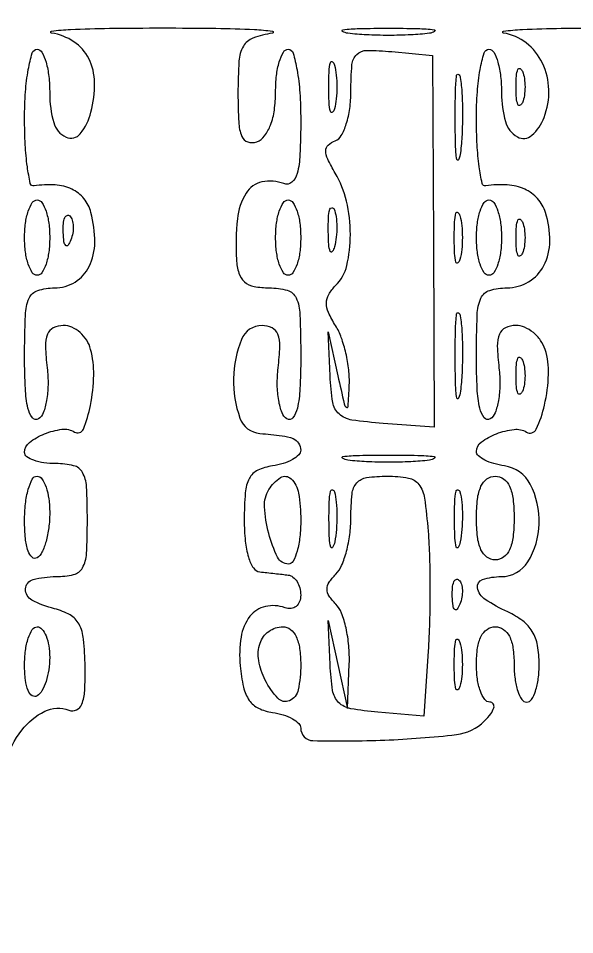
# Model space of a CAD drawing. Extents: x 23 to 255, y 40 to 184.
# Drawn here: x 61.46 to 65.21, y 168.9 to 175.08 of the extents above; entities that cross this region are included whole.
import ezdxf

# ---------------------------------------------------------------- set-up
doc = ezdxf.new("R2010")
doc.units = 0
doc.header["$MEASUREMENT"] = 0

msp = doc.modelspace()

# ---------------------------------------------------------------- linework, layer by layer
for points in [[(207.919475, 175.632891, 0.000007), (191.762556, 175.634099, 0.00002)], [(173.0434, 175.634494, 0.000013), (151.49745, 175.633531)], [(49.932728, 162.472053, 0.000008), (49.952466, 164.319505, 0.000321), (49.97291, 166.358783, 0.000194), (49.994663, 168.777), (50.048921, 175.0797), (50.06606, 167.4516, -0.000547), (50.070594, 163.518264, -0.002902), (50.058222, 161.365297, -0.000864)], [(61.373575, 170.062382, -0.089449), (61.485667, 170.280787, -0.116795), (61.640379, 170.407352, -0.207799), (61.801946, 170.414362, 0.202834), (61.854335, 170.416135, 0.197244), (61.890343, 170.455002, 0.07701), (61.909133, 170.54581, 0.016031), (61.912114, 170.709055, 0.021338), (61.901737, 170.892614, 0.097326), (61.870986, 170.994481, 0.143173), (61.810636, 171.056515, 0.067313), (61.705819, 171.09842, -0.058639), (61.553727, 171.156198, -0.291943), (61.510227, 171.231732, -0.328115), (61.561407, 171.295062, -0.064344), (61.7157, 171.315, 0.058662), (61.834712, 171.329011, 0.210352), (61.8943, 171.37422, 0.114574), (61.921441, 171.468982, 0.012699), (61.9272, 171.6957, 0.012699), (61.921441, 171.922418, 0.114574), (61.8943, 172.01718, 0.210352), (61.834712, 172.062389, 0.058662), (61.7157, 172.0764, -0.033947), (61.634688, 172.081907, -0.051882), (61.566328, 172.098592, -0.06743), (61.519263, 172.12296, -0.244294), (61.5042, 172.151949, -0.231959), (61.536798, 172.218435, -0.068044), (61.638119, 172.276879, -0.06606), (61.755945, 172.307643, -0.170895), (61.840561, 172.28916, 0.463596), (61.900163, 172.308558, 0.048743), (61.948014, 172.468586, 0.043048), (61.969964, 172.672749, 0.069319), (61.949511, 172.84622, 0.077599), (61.922757, 172.907662, 0.072159), (61.878003, 172.959771, 0.075834), (61.822672, 172.994903, 0.103959), (61.765121, 173.007, 0.115707), (61.69776, 172.9912, 0.188742), (61.658832, 172.948302, 0.099684), (61.645234, 172.866701, 0.020658), (61.656177, 172.720892, -0.031888), (61.662149, 172.607164, -0.039941), (61.652539, 172.502001, -0.044446), (61.630392, 172.418683, -0.168721), (61.596889, 172.377499, -0.388816), (61.55659, 172.38517, -0.105461), (61.526942, 172.449661, -0.043323), (61.509179, 172.58125, -0.011896), (61.5042, 172.790507, -0.008656), (61.509166, 173.077303, -0.092868), (61.534418, 173.190319, -0.217343), (61.592494, 173.243108, -0.077581), (61.705833, 173.2608, 0.137961), (61.84428, 173.299742, 0.143811), (61.93949, 173.404697, 0.112403), (61.977179, 173.567702, 0.064873), (61.951713, 173.7684, 0.106073), (61.904205, 173.862594, 0.114421), (61.82331, 173.925956, 0.094902), (61.709796, 173.954623, 0.053735), (61.56765, 173.947618, -0.398588), (61.542642, 173.9648, -0.017945), (61.522838, 174.077225, -0.021802), (61.508757, 174.225194, -0.012821), (61.5042, 174.4029, -0.017105), (61.510304, 174.581266, -0.027868), (61.529051, 174.731518, -0.026982), (61.555719, 174.843491, -0.332234), (61.5888, 174.8682, -0.277684), (61.62143, 174.848565, -0.052312), (61.648549, 174.781221, -0.042582), (61.667263, 174.685558, -0.027026), (61.6734, 174.5721, 0.067694), (61.700315, 174.374208, 0.221686), (61.783888, 174.276322, 0.346964), (61.879815, 174.29981, 0.102089), (61.951713, 174.4452, 0.067397), (61.97587, 174.64356, 0.112872), (61.936416, 174.806052, 0.131005), (61.836311, 174.919383, 0.109015), (61.685935, 174.977636, -0.867344), (61.686072, 174.990621, -0.021341), (61.8135, 175.00194, -0.008194), (62.075809, 175.009689, -0.003286), (62.4348, 175.012048, -0.003361), (62.793316, 175.009638, -0.008533), (63.05357, 175.001696, -0.023978), (63.175004, 174.990061, -0.862917), (63.17505, 174.976805, 0.049136), (63.043657, 174.94346, 0.178223), (62.978764, 174.888859, 0.114869), (62.949136, 174.78952, 0.015279), (62.9424, 174.569136, 0.012895), (62.947349, 174.37727, 0.080676), (62.967991, 174.281635, 0.224529), (63.008165, 174.243796, 0.171696), (63.0693, 174.245406, 0.140603), (63.121818, 174.284983, 0.071188), (63.162112, 174.358129, 0.056009), (63.187775, 174.458858, 0.034405), (63.1962, 174.581151, -0.027893), (63.20234, 174.691136, -0.043794), (63.221051, 174.783879, -0.054371), (63.248197, 174.848945, -0.27324), (63.2808, 174.8682, -0.334102), (63.313902, 174.843302, -0.02614), (63.340549, 174.728859, -0.027356), (63.359297, 174.575686, -0.016776), (63.3654, 174.393849, -0.01044), (63.36049, 174.158729, -0.053969), (63.341133, 174.030297, -0.15108), (63.305001, 173.972319, -0.276757), (63.251978, 173.963022, 0.145779), (63.104338, 173.974396, 0.202713), (62.99714, 173.899051, 0.116133), (62.938287, 173.72549, 0.037093), (62.932376, 173.45115, 0.060599), (62.94844, 173.359581, 0.142511), (62.985995, 173.301987, 0.130781), (63.051042, 173.270585, 0.047457), (63.1539, 173.2608, -0.068485), (63.27489, 173.24415, -0.222219), (63.334738, 173.192621, -0.097516), (63.360479, 173.081789, -0.008447), (63.3654, 172.790507, -0.011896), (63.360421, 172.58125, -0.043323), (63.342658, 172.449661, -0.105461), (63.31301, 172.38517, -0.388816), (63.272711, 172.377499, -0.168721), (63.239208, 172.418683, -0.044446), (63.217061, 172.502001, -0.039941), (63.207451, 172.607164, -0.031888), (63.213423, 172.720892, 0.020658), (63.224366, 172.866703, 0.099688), (63.210768, 172.948303, 0.188748), (63.171839, 172.991201, 0.115698), (63.104475, 173.007, 0.306048), (62.966125, 172.913565, 0.091135), (62.912536, 172.650611, 0.089725), (62.955603, 172.38323, 0.296318), (63.09045, 172.27944, -0.010945), (63.23928, 172.264249, -0.066334), (63.314114, 172.244655, -0.151886), (63.351392, 172.213887, -0.145847), (63.3654, 172.166884, -0.202946), (63.351799, 172.134756, -0.065793), (63.309485, 172.10335, -0.053191), (63.247921, 172.077262, -0.038382), (63.17505, 172.061134, 0.074836), (63.075878, 172.031489, 0.164128), (63.019437, 171.97728, 0.101285), (62.991766, 171.880446, 0.019116), (62.9847, 171.6957, 0.024211), (62.99155, 171.554309, 0.049393), (63.01312, 171.445403, 0.070609), (63.046574, 171.373453, 0.22754), (63.09045, 171.346725, -0.001628), (63.137109, 171.341906, -0.001119), (63.189987, 171.33615, -0.001128), (63.240863, 171.330381, -0.002297), (63.2808, 171.325575, -0.136152), (63.313102, 171.312108, -0.086405), (63.340549, 171.281609, -0.075105), (63.359074, 171.239041, -0.065227), (63.3654, 171.190755, -0.089908), (63.357339, 171.146287, -0.133862), (63.334336, 171.114392, -0.145521), (63.29993, 171.100216, -0.113763), (63.25965, 171.105266, 0.144361), (63.127485, 171.113809, 0.174425), (63.023241, 171.047349, 0.126246), (62.963123, 170.907769, 0.062763), (62.957274, 170.713928, 0.030449), (62.979963, 170.569739, 0.097568), (63.018693, 170.480988, 0.130594), (63.080821, 170.428116, 0.076218), (63.17505, 170.399666, -0.038382), (63.247921, 170.383538, -0.053191), (63.309485, 170.35745, -0.065793), (63.351799, 170.326044, -0.202946), (63.3654, 170.293916, 0.407543), (63.447856, 170.209556, 0.015428), (63.93147, 170.213436, 0.01899), (64.414957, 170.250666, 0.169231), (64.604186, 170.3421, 0.034046), (64.646774, 170.39092, 0.093008), (64.667183, 170.431723, 0.226652), (64.662846, 170.457371, 0.244067), (64.640443, 170.469, -0.244321), (64.605662, 170.487074, -0.067418), (64.576426, 170.543554, -0.051875), (64.556407, 170.625586, -0.033941), (64.5498, 170.7228, -0.033607), (64.557326, 170.834648, -0.082504), (64.581525, 170.91315, -0.12651), (64.621798, 170.959503, -0.152103), (64.6767, 170.9766, -0.152103), (64.731602, 170.959503, -0.12651), (64.771875, 170.91315, -0.082504), (64.796074, 170.834648, -0.033607), (64.8036, 170.7228, 0.031626), (64.809756, 170.625573, 0.048861), (64.828451, 170.543554, 0.06271), (64.855691, 170.486729, 0.254951), (64.8882, 170.469, 0.256035), (64.920714, 170.486817, 0.062224), (64.947949, 170.544087, 0.048556), (64.966645, 170.626691, 0.031397), (64.9728, 170.724614, 0.044803), (64.961402, 170.851561, 0.090743), (64.926177, 170.945123, 0.096039), (64.861697, 171.016803, 0.054859), (64.7613, 171.076593, -0.039006), (64.608925, 171.160927, -0.204058), (64.557166, 171.239117, -0.378809), (64.591205, 171.295638, -0.076277), (64.717388, 171.315, 0.260479), (64.896386, 171.415038, 0.131294), (64.97279, 171.670665, 0.126159), (64.912689, 171.937357, 0.243773), (64.739286, 172.061134, -0.034054), (64.666728, 172.076584, -0.048537), (64.605461, 172.100691, -0.059408), (64.562971, 172.129174, -0.218787), (64.5498, 172.157833, -0.240185), (64.582233, 172.221454, -0.064431), (64.684958, 172.27747, -0.062715), (64.803422, 172.307125, -0.170007), (64.88681, 172.288759, 0.44841), (64.952906, 172.308446, 0.05392), (65.008665, 172.470962, 0.046601), (65.035614, 172.677671, 0.086172), (65.012817, 172.844995, 0.076163), (64.982187, 172.906915, 0.068476), (64.933465, 172.959411, 0.071541), (64.874737, 172.99486, 0.100396), (64.814887, 173.007, 0.108095), (64.744649, 172.991636, 0.193255), (64.704615, 172.94937, 0.103118), (64.690636, 172.86841, 0.020423), (64.701777, 172.720892, -0.031888), (64.707749, 172.607164, -0.039941), (64.698139, 172.502001, -0.044446), (64.675992, 172.418683, -0.168721), (64.642489, 172.377499, -0.388816), (64.60219, 172.38517, -0.105461), (64.572542, 172.449661, -0.043323), (64.554779, 172.58125, -0.011896), (64.5498, 172.790507, -0.008564), (64.554746, 173.079243, -0.094842), (64.580205, 173.191318, -0.219567), (64.639046, 173.243557, -0.073572), (64.755599, 173.2608, 0.135897), (64.901823, 173.30129, 0.140393), (65.004225, 173.41087, 0.117269), (65.044397, 173.575652, 0.078405), (65.0151, 173.7684, 0.104325), (64.961782, 173.862561, 0.107451), (64.875463, 173.925973, 0.090408), (64.757722, 173.954685, 0.053917), (64.61325, 173.947618, -0.398588), (64.588242, 173.9648, -0.017945), (64.568438, 174.077225, -0.021802), (64.554357, 174.225194, -0.012821), (64.5498, 174.4029, -0.017105), (64.555904, 174.581266, -0.027868), (64.574651, 174.731518, -0.026982), (64.601319, 174.843491, -0.332234), (64.6344, 174.8682, -0.277684), (64.66703, 174.848565, -0.052312), (64.694149, 174.781221, -0.042582), (64.712863, 174.685558, -0.027026), (64.719, 174.5721, 0.068279), (64.745191, 174.381203, 0.19827), (64.825707, 174.278344, 0.322581), (64.923071, 174.28899, 0.118398), (65.005973, 174.409623, 0.09869), (65.037873, 174.595828, 0.105919), (64.994385, 174.774987, 0.113978), (64.88519, 174.911085, 0.129572), (64.732196, 174.977572, -0.867025), (64.732327, 174.990578, -0.021533), (64.859294, 175.001921, -0.00822), (65.121445, 175.009685, -0.003292), (65.4804, 175.012048, -0.003269)]]:
    msp.add_lwpolyline(points, format="xyb")
for points in [[(64.23255, 174.976201, -0.019375), (64.107362, 174.965569, -0.011494), (63.9576, 174.962126, -0.011494), (63.807838, 174.965569, -0.019375), (63.68265, 174.976201, -0.108536), (63.64744, 174.988644, -0.707215), (63.65, 175.000299, -0.025693), (63.760519, 175.00828, -0.005179), (63.9576, 175.010322, -0.005179), (64.154681, 175.00828, -0.025693), (64.2652, 175.000299, -0.707215), (64.26776, 174.988644, -0.108536)], [(64.259728, 173.573925), (64.265756, 172.321949), (63.921328, 172.347225, -0.017821), (63.710034, 172.370324, -0.147851), (63.623678, 172.410779, -0.173425), (63.581209, 172.489323, -0.026702), (63.563428, 172.6686), (63.549956, 172.9647), (63.615741, 172.6686, 0.001715), (63.658526, 172.479099, 0.167682), (63.672911, 172.456038, 0.60923), (63.684641, 172.461187, 0.003814), (63.692663, 172.606298, 0.040098), (63.689352, 172.707961, 0.028678), (63.670087, 172.820163, 0.029133), (63.639114, 172.925632, 0.053642), (63.600168, 173.006036, -0.033247), (63.552846, 173.094378, -0.106729), (63.538837, 173.15926, -0.13268), (63.554123, 173.215851, -0.06453), (63.600168, 173.275608, 0.138908), (63.675861, 173.411136, 0.059091), (63.699983, 173.619507, 0.056281), (63.673911, 173.844755, 0.076568), (63.59805, 174.034401, -0.021008), (63.547512, 174.128844, -0.112809), (63.5346, 174.185345, -0.209739), (63.551309, 174.223426, -0.099419), (63.59805, 174.251803, 0.181254), (63.638771, 174.286527, 0.049632), (63.672736, 174.365333, 0.043383), (63.69603, 174.468997, 0.033594), (63.7038, 174.58451, -0.019146), (63.710706, 174.764787, -0.182437), (63.742798, 174.833402, -0.196823), (63.810901, 174.860899, -0.022798), (63.97875, 174.85241), (64.2537, 174.8259)], [(63.592917, 174.46635, -0.161593), (63.578678, 174.444427, -0.542911), (63.565592, 174.448769, -0.052887), (63.556572, 174.508482, -0.011065), (63.554227, 174.6144, -0.011065), (63.556572, 174.720318, -0.052887), (63.565592, 174.780031, -0.542911), (63.578678, 174.784373, -0.161593), (63.592917, 174.76245, -0.039571), (63.604948, 174.695001, -0.024357), (63.608876, 174.6144, -0.024357), (63.604948, 174.533799, -0.039571)], [(64.441912, 174.171765, -0.069146), (64.429183, 174.124157, -0.756877), (64.417481, 174.125619, -0.031761), (64.409122, 174.221243, -0.005499), (64.406815, 174.4029, -0.005888), (64.408653, 174.58528, -0.025342), (64.416515, 174.693497, -0.556092), (64.428467, 174.699015, -0.212532), (64.441049, 174.679365, -0.024559), (64.452092, 174.571039, -0.012695), (64.45578, 174.434914, -0.01259), (64.452482, 174.29447, -0.018638)], [(64.859629, 174.50865, -0.174857), (64.843785, 174.490936, -0.447206), (64.829493, 174.496092, -0.078554), (64.819597, 174.538984, -0.017491), (64.816958, 174.6144, -0.017491), (64.819597, 174.689816, -0.078554), (64.829493, 174.732708, -0.447206), (64.843785, 174.737864, -0.174857), (64.859629, 174.72015, -0.057986), (64.872855, 174.671927, -0.037979), (64.877231, 174.6144, -0.037979), (64.872855, 174.556873, -0.057986)], [(61.6734, 173.5992, -0.031626), (61.667244, 173.501973, -0.048861), (61.648549, 173.419954, -0.06271), (61.621309, 173.363129, -0.254951), (61.5888, 173.3454, -0.254951), (61.556291, 173.363129, -0.06271), (61.529051, 173.419954, -0.048861), (61.510356, 173.501973, -0.031626), (61.5042, 173.5992, -0.031626), (61.510356, 173.696427, -0.048861), (61.529051, 173.778446, -0.06271), (61.556291, 173.835271, -0.254951), (61.5888, 173.853, -0.254951), (61.621309, 173.835271, -0.06271), (61.648549, 173.778446, -0.048861), (61.667244, 173.696427, -0.031626)], [(63.3654, 173.5992, -0.031626), (63.359244, 173.501973, -0.048861), (63.340549, 173.419954, -0.06271), (63.313309, 173.363129, -0.254951), (63.2808, 173.3454, -0.254951), (63.248291, 173.363129, -0.06271), (63.221051, 173.419954, -0.048861), (63.202356, 173.501973, -0.031626), (63.1962, 173.5992, -0.031626), (63.202356, 173.696427, -0.048861), (63.221051, 173.778446, -0.06271), (63.248291, 173.835271, -0.254951), (63.2808, 173.853, -0.254951), (63.313309, 173.835271, -0.06271), (63.340549, 173.778446, -0.048861), (63.359244, 173.696427, -0.031626)], [(64.719, 173.5992, -0.031626), (64.712844, 173.501973, -0.048861), (64.694149, 173.419954, -0.06271), (64.666909, 173.363129, -0.254951), (64.6344, 173.3454, -0.254951), (64.601891, 173.363129, -0.06271), (64.574651, 173.419954, -0.048861), (64.555956, 173.501973, -0.031626), (64.5498, 173.5992, -0.031626), (64.555956, 173.696427, -0.048861), (64.574651, 173.778446, -0.06271), (64.601891, 173.835271, -0.254951), (64.6344, 173.853, -0.254951), (64.666909, 173.835271, -0.06271), (64.694149, 173.778446, -0.048861), (64.712844, 173.696427, -0.031626)], [(63.593227, 173.53736, -0.087174), (63.578309, 173.504732, -0.597527), (63.564763, 173.506216, -0.080377), (63.554528, 173.55113, -0.012823), (63.551093, 173.6415, -0.014395), (63.552595, 173.732878, -0.052471), (63.561256, 173.790155, -0.333666), (63.574965, 173.801056, -0.31318), (63.590092, 173.79116, -0.06278), (63.603499, 173.740574, -0.030339), (63.608394, 173.673649, -0.029507), (63.605063, 173.602299, -0.037336)], [(64.438917, 173.45115, -0.161593), (64.424678, 173.429227, -0.542911), (64.411592, 173.433569, -0.052887), (64.402572, 173.493282, -0.011065), (64.400227, 173.5992, -0.011065), (64.402572, 173.705118, -0.052887), (64.411592, 173.764831, -0.542911), (64.424678, 173.769173, -0.161593), (64.438917, 173.74725, -0.039571), (64.450948, 173.679801, -0.024357), (64.454876, 173.5992, -0.024357), (64.450948, 173.518599, -0.039571)], [(61.815791, 173.583338, -0.054073), (61.797048, 173.548087, -0.470617), (61.78163, 173.546628, -0.168741), (61.769674, 173.571311, -0.018894), (61.764679, 173.63445, -0.028489), (61.765609, 173.693347, -0.077125), (61.774976, 173.733954, -0.208169), (61.790597, 173.749397, -0.296942), (61.809113, 173.745488, -0.126455), (61.825461, 173.717829, -0.060344), (61.832158, 173.676772, -0.05415), (61.828992, 173.629603, -0.051402)], [(64.859629, 173.49345, -0.174857), (64.843785, 173.475736, -0.447206), (64.829493, 173.480892, -0.078554), (64.819597, 173.523784, -0.017491), (64.816958, 173.5992, -0.017491), (64.819597, 173.674616, -0.078554), (64.829493, 173.717508, -0.447206), (64.843785, 173.722664, -0.174857), (64.859629, 173.70495, -0.057986), (64.872855, 173.656727, -0.037979), (64.877231, 173.5992, -0.037979), (64.872855, 173.541673, -0.057986)], [(64.441912, 172.564365, -0.069146), (64.429183, 172.516757, -0.756877), (64.417481, 172.518219, -0.031761), (64.409122, 172.613843, -0.005499), (64.406815, 172.7955, -0.005888), (64.408653, 172.97788, -0.025342), (64.416515, 173.086097, -0.556092), (64.428467, 173.091615, -0.212532), (64.441049, 173.071965, -0.024559), (64.452092, 172.963639, -0.012695), (64.45578, 172.827514, -0.01259), (64.452482, 172.68707, -0.018638)], [(64.859629, 172.56285, -0.174857), (64.843785, 172.545136, -0.447206), (64.829493, 172.550292, -0.078554), (64.819597, 172.593184, -0.017491), (64.816958, 172.6686, -0.017491), (64.819597, 172.744016, -0.078554), (64.829493, 172.786908, -0.447206), (64.843785, 172.792064, -0.174857), (64.859629, 172.77435, -0.057986), (64.872855, 172.726127, -0.037979), (64.877231, 172.6686, -0.037979), (64.872855, 172.611073, -0.057986)], [(64.23255, 172.099801, -0.019375), (64.107362, 172.089169, -0.011494), (63.9576, 172.085726, -0.011494), (63.807838, 172.089169, -0.019375), (63.68265, 172.099801, -0.108536), (63.64744, 172.112244, -0.707215), (63.65, 172.123899, -0.025693), (63.760519, 172.13188, -0.005179), (63.9576, 172.133922, -0.005179), (64.154681, 172.13188, -0.025693), (64.2652, 172.123899, -0.707215), (64.26776, 172.112244, -0.108536)], [(61.6734, 171.742993, -0.031397), (61.667172, 171.643915, -0.037109), (61.648549, 171.551914, -0.040338), (61.62142, 171.47863, -0.146547), (61.5888, 171.4419, -0.336396), (61.55517, 171.445119, -0.125298), (61.52762, 171.48744, -0.059005), (61.509681, 171.57165, -0.023007), (61.5042, 171.690707, -0.02657), (61.510335, 171.806081, -0.04194), (61.529051, 171.903354, -0.051215), (61.556156, 171.97196, -0.280045), (61.5888, 171.9918, -0.251914), (61.621295, 171.974319, -0.064068), (61.648549, 171.918713, -0.049716), (61.667241, 171.838303, -0.032276)], [(63.3654, 171.6957, -0.026502), (63.359382, 171.582239, -0.041844), (63.341022, 171.486579, -0.05105), (63.314436, 171.419092, -0.280398), (63.282412, 171.3996, -0.287015), (63.209195, 171.445402, -0.049293), (63.149691, 171.606271, -0.049442), (63.12134, 171.785392, -0.15414), (63.150928, 171.902392, -0.11321), (63.229482, 171.981951, -0.346225), (63.300025, 171.974851, -0.162422), (63.350826, 171.877707, -0.039973)], [(64.224031, 171.620441, -0.013122), (64.23332, 171.446925, -0.006796), (64.236282, 171.229816, -0.006751), (64.233279, 171.006482, -0.010187), (64.224075, 170.812139), (64.194449, 170.375197), (63.885675, 170.400948, -0.02323), (63.702146, 170.424879, -0.153354), (63.621067, 170.467135, -0.160421), (63.580626, 170.54717, -0.026077), (63.563428, 170.7228), (63.549956, 171.0189), (63.615741, 170.7228), (63.681526, 170.4267), (63.692663, 170.72703, 0.031707), (63.689439, 170.84945, 0.032891), (63.670707, 170.96896, 0.034837), (63.640624, 171.069446, 0.106619), (63.60228, 171.12888, -0.049631), (63.557054, 171.184102, -0.147822), (63.54306, 171.2304, -0.147822), (63.557054, 171.276698, -0.049631), (63.60228, 171.33192, 0.097261), (63.64135, 171.390085, 0.034257), (63.673979, 171.485628, 0.032464), (63.696313, 171.598295, 0.03271), (63.7038, 171.71262, -0.024414), (63.711638, 171.873044, -0.157077), (63.743532, 171.946577, -0.180171), (63.809874, 171.982256, -0.034241), (63.949081, 171.9918, -0.043265), (64.091795, 171.979428, -0.192456), (64.162006, 171.93607, -0.125508), (64.199614, 171.843953, -0.014545)], [(64.8036, 171.7098, -0.027804), (64.796492, 171.582074, -0.078075), (64.772932, 171.49595, -0.128843), (64.732816, 171.446253, -0.160198), (64.6767, 171.4278, -0.160198), (64.620584, 171.446253, -0.128843), (64.580467, 171.49595, -0.078075), (64.556908, 171.582074, -0.027804), (64.5498, 171.7098, -0.027804), (64.556908, 171.837526, -0.078075), (64.580467, 171.92365, -0.128843), (64.620584, 171.973347, -0.160198), (64.6767, 171.9918, -0.160198), (64.732816, 171.973347, -0.128843), (64.772932, 171.92365, -0.078075), (64.796492, 171.837526, -0.027804)], [(63.594434, 171.548636, -0.082665), (63.580572, 171.511235, -0.67161), (63.567948, 171.51291, -0.053901), (63.558697, 171.574815, -0.008901), (63.555935, 171.6957, -0.009782), (63.557702, 171.817391, -0.038992), (63.566038, 171.891495, -0.417468), (63.578912, 171.900112, -0.285845), (63.592727, 171.887036, -0.041951), (63.604901, 171.817035, -0.020826), (63.60911, 171.726968, -0.020511), (63.605716, 171.632651, -0.028254)], [(64.440434, 171.548636, -0.082665), (64.426572, 171.511235, -0.67161), (64.413948, 171.51291, -0.053901), (64.404697, 171.574815, -0.008901), (64.401935, 171.6957, -0.009782), (64.403702, 171.817391, -0.038992), (64.412038, 171.891495, -0.417468), (64.424912, 171.900112, -0.285845), (64.438727, 171.887036, -0.041951), (64.450901, 171.817035, -0.020826), (64.45511, 171.726968, -0.020511), (64.451716, 171.632651, -0.028254)], [(64.438391, 171.129937, -0.054073), (64.419648, 171.094687, -0.470617), (64.40423, 171.093228, -0.168741), (64.392274, 171.117911, -0.018894), (64.387279, 171.18105, -0.028489), (64.388209, 171.239947, -0.077125), (64.397576, 171.280554, -0.208169), (64.413197, 171.295997, -0.296942), (64.431713, 171.292087, -0.126455), (64.448061, 171.264429, -0.060344), (64.454758, 171.223372, -0.05415), (64.451592, 171.176203, -0.051402)], [(61.6734, 170.770093, -0.037634), (61.667153, 170.687212, -0.041396), (61.648549, 170.608888, -0.045439), (61.621329, 170.545704, -0.130646), (61.5888, 170.5113, -0.297719), (61.555656, 170.512134, -0.145541), (61.527991, 170.546495, -0.069343), (61.509813, 170.617583, -0.027979), (61.5042, 170.717807, -0.031003), (61.510353, 170.81695, -0.048032), (61.529051, 170.90058, -0.061379), (61.556277, 170.958629, -0.257909), (61.5888, 170.9766, -0.222681), (61.621184, 170.961425, -0.076538), (61.648549, 170.915939, -0.058208), (61.66721, 170.849169, -0.039081)], [(63.3654, 170.7228, -0.049322), (63.348487, 170.551763, -0.244107), (63.289869, 170.478676, -0.32097), (63.211234, 170.495042, -0.067452), (63.126008, 170.61705, -0.076711), (63.082046, 170.748866, -0.123058), (63.09101, 170.866451, -0.159616), (63.150076, 170.946191, -0.155407), (63.24555, 170.9766, -0.169807), (63.296045, 170.958942, -0.1147), (63.334263, 170.910662, -0.075983), (63.357913, 170.831263, -0.034471)], [(64.438917, 170.57475, -0.161593), (64.424678, 170.552827, -0.542911), (64.411592, 170.557169, -0.052887), (64.402572, 170.616882, -0.011065), (64.400227, 170.7228, -0.011065), (64.402572, 170.828718, -0.052887), (64.411592, 170.888431, -0.542911), (64.424678, 170.892773, -0.161593), (64.438917, 170.87085, -0.039571), (64.450948, 170.803401, -0.024357), (64.454876, 170.7228, -0.024357), (64.450948, 170.642199, -0.039571)]]:
    msp.add_lwpolyline(points, format="xyb", close=True)

doc.saveas('drawing.dxf')
